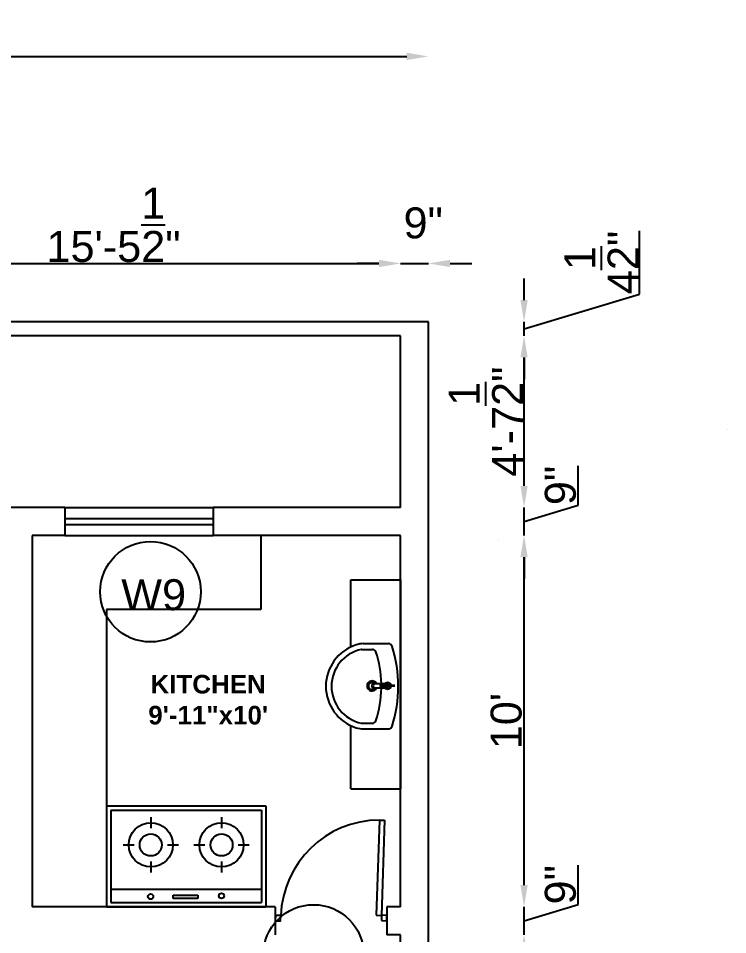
# Model space of a CAD drawing. Header units: inches. Extents: x -1280 to -565, y 3551 to 8161.
# Drawn here: x -793.7 to -564.5, y 3935 to 4231 of the extents above; entities that cross this region are included whole.
import ezdxf

# ---------------------------------------------------------------- set-up
doc = ezdxf.new("R2010")
doc.units = ezdxf.units.IN
for name, color, linetype in [('Cabniet', 5, 'Continuous'), ('Dimension', 7, 'Continuous'), ('Doors', 1, 'Continuous'), ('Interior Fixture', 222, 'Continuous'), ('Interior wall', 7, 'Continuous'), ('scdulue', 114, 'Continuous'), ('Text', 250, 'Continuous'), ('Windows', 242, 'Continuous')]:
    doc.layers.add(name, color=color, linetype=linetype)
doc.styles.get("Standard").update_dxf_attribs({"font": 'arial.ttf'})
doc.dimstyles.new('ISO-25', dxfattribs={"dimtxt": 10, "dimasz": 7, "dimexe": 1.25, "dimexo": 0.625, "dimtad": 1, "dimdec": 1, "dimlunit": 4, "dimtxsty": 'Standard', "dimcen": 2.5, "dimse1": 1, "dimse2": 1, "dimadec": 0, "dimazin": 0, "dimtfac": 1, "dimtdec": 1, "dimtmove": 0, "dimatfit": 3, "dimfxl": 0, "dimarcsym": 0})

# ---------------------------------------------------------------- blocks, each defined once
blk = doc.blocks.new('Doors')
at = {"layer": 'Doors'}
for p, q in [((-566.5, 4098.29), (-566.5, 4062.29)), ((-566.5, 4098.29), (-564.5, 4098.29)), ((-564.5, 4098.29), (-564.5, 4062.29)), ((-564.5, 4098.29), (-564.5, 4098.29)), ((-566.5, 4062.29), (-566.5, 4062.29)), ((-566.5, 4062.29), (-564.5, 4062.29))]:
    blk.add_line(p, q, dxfattribs=at)
for points in [[(-564.5, 4060.35), (-562.5, 4060.35), (-562.5, 4062.35), (-564.5, 4062.35)], [(-604.59, 4058.99), (-602.59, 4058.99), (-602.59, 4060.99), (-604.59, 4060.99)]]:
    blk.add_lwpolyline(points, close=True, dxfattribs=at)
blk.add_arc((-565.14, 4060.92), 37.39, 92.0918, 180, dxfattribs=at)
blk = doc.blocks.new('A$C5F396D78')
for p, q in [((0, 444.5), (699.9, 444.5)), ((0, 444.5), (0, 0)), ((699.9, 444.5), (699.9, 0)), ((19.4, 425), (680.5, 425)), ((19.4, 425), (19.4, 19.4)), ((680.5, 425), (680.5, 19.4)), ((194.5, 393.9), (194.5, 345.2)), ((505.4, 393.9), (505.4, 345.2)), ((72.9, 272.3), (121.6, 272.3)), ((267.4, 272.3), (316, 272.3)), ((383.9, 272.3), (432.5, 272.3)), ((578.4, 272.3), (627, 272.3)), ((194.5, 199.4), (194.5, 150.8)), ((505.4, 199.4), (505.4, 150.8)), ((19.4, 77.8), (680.5, 77.8)), ((293.4, 36.5), (293.4, 51.9)), ((293.4, 51.9), (400.6, 51.9)), ((400.6, 51.9), (400.6, 36.5)), ((19.4, 19.4), (680.5, 19.4)), ((400.6, 36.5), (293.4, 36.5)), ((0, 0), (699.9, 0))]:
    blk.add_line(p, q)
for centre, radius in [((194.5, 272.3), 97.2), ((505.4, 272.3), 97.2), ((194.5, 272.3), 48.6), ((505.4, 272.3), 48.6), ((193.9, 45.1), 11.7), ((505.2, 48.5), 11.7)]:
    blk.add_circle(centre, radius)
blk = doc.blocks.new('A$C26edb58e')
blk.add_blockref('A$C5F396D78', (0, 0))
blk = doc.blocks.new('A$C4278655E')
for p, q in [((0, 0.176), (0, 0.526)), ((0, 0.526), (1.47, 0.526)), ((1.47, 0.176), (1.47, 0.526)), ((0.7432, 0.4862), (0.7432, 0.4579)), ((0.7478, 0.4862), (0.7478, 0.4579)), ((0.4487, 0.2639), (0.4487, 0.442)), ((0.7302, 0.4179), (0.7302, 0.3299)), ((0.7609, 0.4179), (0.7609, 0.3299)), ((1.0487, 0.2639), (1.0487, 0.4415)), ((0.4887, 0.2518), (0.4887, 0.3285)), ((1.0087, 0.2518), (1.0087, 0.3285)), ((0.472, 0.176), (0, 0.176)), ((1.47, 0.176), (1.0253, 0.176))]:
    blk.add_line(p, q)
for centre, radius, start, end in [((0.4737, 0.442), 0.025, 102.10686, 180), ((0.7472, -0.4041), 0.9141, 89.89325, 107.75943), ((0.7455, 0.435), 0.023, 279.48812, 260.51188), ((0.7501, -0.4041), 0.9141, 72.24057, 90.10675), ((1.0237, 0.442), 0.025, 0, 77.89314), ((0.7472, -0.3728), 0.7641, 91.27757, 108.42288), ((0.7455, 0.435), 0.0123, 286.41355, 253.58645), ((0.7455, 0.435), 0.0107, 288.39514, 251.60486), ((1.0518, 0.4085), 0.3101, 175.50816, 184.49184), ((0.7455, 0.4328), 0.00286, 0, 180), ((0.4392, 0.4085), 0.3101, 355.50816, 4.49184), ((0.7501, -0.3728), 0.7641, 71.57712, 89.19135), ((0.5137, 0.3285), 0.025, 108.42288, 180), ((0.7455, 0.325), 0.035, 115.98241, 64.01759), ((0.7455, 0.325), 0.025, 127.83092, 52.16908), ((0.7455, 0.3843), 0.00286, 180, 0), ((0.9837, 0.3285), 0.025, 0, 71.57712), ((0.5987, 0.2639), 0.15, 180, 199.39659), ((0.8987, 0.2639), 0.15, 340.60341, 0), ((0.7487, 0.3055), 0.3055, 197.417, 342.583), ((0.5137, 0.2544), 0.025, 180, 192.26904), ((0.7487, 0.3055), 0.2655, 192.26904, 347.73096), ((0.9837, 0.2544), 0.025, 347.73096, 0)]:
    blk.add_arc(centre, radius, start, end)
for centre in [(0.7455, 0.341), (0.7455, 0.3397), (0.7455, 0.3299)]:
    blk.add_ellipse(centre, major_axis=(0.0153, 0), ratio=0.448066, start_param=3.141593, end_param=6.283185)
blk = doc.blocks.new('A$C1b6c5da0')
at = {"color": 7, "xscale": 1000, "yscale": 1000, "zscale": 1000}
blk.add_blockref('A$C4278655E', (0, 0), dxfattribs=at)
blk = doc.blocks.new('*D74')
at = {"layer": 'Defpoints', "color": 0}
for p in [(-670.17, 4151.81), (-855.67, 4128.46), (-670.17, 4128.46)]:
    blk.add_point(p, dxfattribs=at)
at = {"layer": 'Dimension', "color": 0, "lineweight": -2}
blk.add_line((-848.67, 4151.81), (-677.17, 4151.81), dxfattribs=at)
at = {"layer": 'Dimension', "color": 0}
for points in [[(-848.67, 4152.98), (-848.67, 4150.64), (-855.67, 4151.81)], [(-677.17, 4152.98), (-677.17, 4150.64), (-670.17, 4151.81)]]:
    blk.add_solid(points, dxfattribs=at)
at = {"layer": 'Dimension', "color": 0, "insert": (-762.92, 4164.23), "char_height": 10, "attachment_point": 5}
blk.add_mtext('15\'-5{\\H1x;\\S1/2;}"', dxfattribs=at)
blk = doc.blocks.new('*D75')
at = {"layer": 'Defpoints', "color": 0}
for p in [(-661.17, 4151.81), (-661.17, 4132.96), (-670.17, 4128.46)]:
    blk.add_point(p, dxfattribs=at)
at = {"layer": 'Dimension', "color": 0, "lineweight": -2}
for p, q in [((-677.17, 4151.81), (-684.17, 4151.81)), ((-670.17, 4151.81), (-661.17, 4151.81)), ((-654.17, 4151.81), (-647.17, 4151.81))]:
    blk.add_line(p, q, dxfattribs=at)
at = {"layer": 'Dimension', "color": 0}
for points in [[(-677.17, 4152.98), (-677.17, 4150.64), (-670.17, 4151.81)], [(-654.17, 4152.98), (-654.17, 4150.64), (-661.17, 4151.81)]]:
    blk.add_solid(points, dxfattribs=at)
at = {"layer": 'Dimension', "color": 0, "insert": (-662.86, 4164.84), "char_height": 10, "attachment_point": 5}
blk.add_mtext('9"', dxfattribs=at)
blk = doc.blocks.new('*D99')
at = {"layer": 'Defpoints', "color": 0}
for p in [(-661.17, 4218.7), (-961.17, 4132.96), (-661.17, 4132.96)]:
    blk.add_point(p, dxfattribs=at)
at = {"layer": 'Dimension', "color": 0, "lineweight": -2}
blk.add_line((-954.17, 4218.7), (-668.17, 4218.7), dxfattribs=at)
at = {"layer": 'Dimension', "color": 0}
for points in [[(-954.17, 4219.87), (-954.17, 4217.54), (-961.17, 4218.7)], [(-668.17, 4219.87), (-668.17, 4217.54), (-661.17, 4218.7)]]:
    blk.add_solid(points, dxfattribs=at)
at = {"layer": 'Dimension', "color": 0, "insert": (-811.17, 4224.43), "char_height": 10, "attachment_point": 5}
blk.add_mtext("25'", dxfattribs=at)
blk = doc.blocks.new('*D115')
at = {"layer": 'Defpoints', "color": 0}
for p in [(-670.17, 3934.96), (-630.28, 3934.96), (-671.34, 3805.96)]:
    blk.add_point(p, dxfattribs=at)
at = {"layer": 'Dimension', "color": 0, "lineweight": -2}
blk.add_line((-630.28, 3812.96), (-630.28, 3927.96), dxfattribs=at)
at = {"layer": 'Dimension', "color": 0}
for points in [[(-631.45, 3927.96), (-629.11, 3927.96), (-630.28, 3934.96)], [(-631.45, 3812.96), (-629.11, 3812.96), (-630.28, 3805.96)]]:
    blk.add_solid(points, dxfattribs=at)
at = {"layer": 'Dimension', "color": 0, "insert": (-636.01, 3870.46), "char_height": 10, "attachment_point": 5, "rotation": 90}
blk.add_mtext('10\'-9"', dxfattribs=at)
blk = doc.blocks.new('*D116')
at = {"layer": 'Defpoints', "color": 0}
for p in [(-670.17, 3943.96), (-630.28, 3943.96), (-670.17, 3934.96)]:
    blk.add_point(p, dxfattribs=at)
at = {"layer": 'Dimension', "color": 0, "lineweight": -2}
for p, q in [((-630.28, 3950.96), (-630.28, 3957.96)), ((-612.78, 3944.72), (-612.78, 3957.46)), ((-630.28, 3939.46), (-612.78, 3944.72)), ((-630.28, 3934.96), (-630.28, 3943.96)), ((-630.28, 3934.96), (-630.28, 3943.96)), ((-630.28, 3927.96), (-630.28, 3920.96))]:
    blk.add_line(p, q, dxfattribs=at)
at = {"layer": 'Dimension', "color": 0}
for points in [[(-631.45, 3950.96), (-629.11, 3950.96), (-630.28, 3943.96)], [(-631.45, 3927.96), (-629.11, 3927.96), (-630.28, 3934.96)]]:
    blk.add_solid(points, dxfattribs=at)
at = {"layer": 'Dimension', "color": 0, "insert": (-618.51, 3951.09), "char_height": 10, "attachment_point": 5, "rotation": 90}
blk.add_mtext('9"', dxfattribs=at)
blk = doc.blocks.new('*D117')
at = {"layer": 'Defpoints', "color": 0}
for p in [(-670.17, 4063.96), (-630.28, 4063.96), (-670.17, 3943.96)]:
    blk.add_point(p, dxfattribs=at)
at = {"layer": 'Dimension', "color": 0, "lineweight": -2}
blk.add_line((-630.28, 3950.96), (-630.28, 4056.96), dxfattribs=at)
at = {"layer": 'Dimension', "color": 0}
for points in [[(-631.45, 4056.96), (-629.11, 4056.96), (-630.28, 4063.96)], [(-631.45, 3950.96), (-629.11, 3950.96), (-630.28, 3943.96)]]:
    blk.add_solid(points, dxfattribs=at)
at = {"layer": 'Dimension', "color": 0, "insert": (-636.01, 4003.96), "char_height": 10, "attachment_point": 5, "rotation": 90}
blk.add_mtext("10'", dxfattribs=at)
blk = doc.blocks.new('*D118')
at = {"layer": 'Defpoints', "color": 0}
for p in [(-670.17, 4072.96), (-630.28, 4072.96), (-670.17, 4063.96)]:
    blk.add_point(p, dxfattribs=at)
at = {"layer": 'Dimension', "color": 0, "lineweight": -2}
for p, q in [((-630.28, 4079.96), (-630.28, 4086.96)), ((-612.78, 4073.72), (-612.78, 4086.46)), ((-630.28, 4068.46), (-612.78, 4073.72)), ((-630.28, 4063.96), (-630.28, 4072.96)), ((-630.28, 4063.96), (-630.28, 4072.96)), ((-630.28, 4056.96), (-630.28, 4049.96))]:
    blk.add_line(p, q, dxfattribs=at)
at = {"layer": 'Dimension', "color": 0}
for points in [[(-631.45, 4079.96), (-629.11, 4079.96), (-630.28, 4072.96)], [(-631.45, 4056.96), (-629.11, 4056.96), (-630.28, 4063.96)]]:
    blk.add_solid(points, dxfattribs=at)
at = {"layer": 'Dimension', "color": 0, "insert": (-618.51, 4080.09), "char_height": 10, "attachment_point": 5, "rotation": 90}
blk.add_mtext('9"', dxfattribs=at)
blk = doc.blocks.new('*D119')
at = {"layer": 'Defpoints', "color": 0}
for p in [(-670.17, 4128.46), (-630.28, 4128.46), (-670.17, 4072.96)]:
    blk.add_point(p, dxfattribs=at)
at = {"layer": 'Dimension', "color": 0, "lineweight": -2}
blk.add_line((-630.28, 4079.96), (-630.28, 4121.46), dxfattribs=at)
at = {"layer": 'Dimension', "color": 0}
for points in [[(-631.45, 4121.46), (-629.11, 4121.46), (-630.28, 4128.46)], [(-631.45, 4079.96), (-629.11, 4079.96), (-630.28, 4072.96)]]:
    blk.add_solid(points, dxfattribs=at)
at = {"layer": 'Dimension', "color": 0, "insert": (-642.61, 4100.71), "char_height": 10, "attachment_point": 5, "rotation": 90}
blk.add_mtext('4\'-7{\\H1x;\\S1/2;}"', dxfattribs=at)
blk = doc.blocks.new('*D120')
at = {"layer": 'Defpoints', "color": 0}
for p in [(-661.17, 4132.96), (-630.28, 4132.96), (-670.17, 4128.46)]:
    blk.add_point(p, dxfattribs=at)
at = {"layer": 'Dimension', "color": 0, "lineweight": -2}
for p, q in [((-592.97, 4141.91), (-592.97, 4162.34)), ((-630.28, 4139.96), (-630.28, 4146.96)), ((-630.28, 4130.71), (-592.97, 4141.91)), ((-630.28, 4128.46), (-630.28, 4132.96)), ((-630.28, 4128.46), (-630.28, 4132.96)), ((-630.28, 4121.46), (-630.28, 4114.46))]:
    blk.add_line(p, q, dxfattribs=at)
at = {"layer": 'Dimension', "color": 0}
for points in [[(-631.45, 4139.96), (-629.11, 4139.96), (-630.28, 4132.96)], [(-631.45, 4121.46), (-629.11, 4121.46), (-630.28, 4128.46)]]:
    blk.add_solid(points, dxfattribs=at)
at = {"layer": 'Dimension', "color": 0, "insert": (-605.3, 4152.13), "char_height": 10, "attachment_point": 5, "rotation": 90}
blk.add_mtext('4{\\H1x;\\S1/2;}"', dxfattribs=at)

msp = doc.modelspace()

# ---------------------------------------------------------------- linework, layer by layer
for p, q in [((-661.17, 4132.96), (-961.17, 4132.96)), ((-661.17, 3652.96), (-661.17, 4132.96)), ((-670.17, 4128.46), (-855.67, 4128.46))]:
    msp.add_line(p, q)
at = {"layer": 'Cabniet'}
for p, q in [((-715.33, 4063.96), (-715.33, 4063.96)), ((-715.33, 4063.96), (-715.33, 4039.96)), ((-765.17, 4039.96), (-765.17, 3943.96)), ((-715.33, 4039.96), (-765.17, 4039.96))]:
    msp.add_line(p, q, dxfattribs=at)
at = {"layer": 'Doors'}
for p, q in [((-640.68, 4098.29), (-640.68, 4098.29)), ((-564.5, 4098.29), (-564.5, 4098.29)), ((-638.68, 4062.29), (-638.68, 4062.29))]:
    msp.add_line(p, q, dxfattribs=at)
at = {"layer": 'Interior wall'}
for p, q in [((-670.17, 4072.96), (-670.17, 4128.46)), ((-778.7, 4072.96), (-804.72, 4072.96)), ((-778.7, 4072.96), (-778.7, 4063.96)), ((-704.67, 4072.96), (-730.7, 4072.96)), ((-730.7, 4072.96), (-730.7, 4063.96)), ((-670.17, 4072.96), (-704.67, 4072.96)), ((-789.17, 4063.96), (-789.17, 3943.96)), ((-778.7, 4063.96), (-789.17, 4063.96)), ((-674.67, 4063.96), (-730.7, 4063.96)), ((-670.17, 4063.96), (-674.67, 4063.96)), ((-670.17, 3943.96), (-670.17, 4063.96)), ((-710.67, 3943.96), (-789.17, 3943.96)), ((-710.67, 3943.96), (-710.67, 3934.96)), ((-670.17, 3943.96), (-674.67, 3943.96)), ((-674.67, 3943.96), (-674.67, 3934.96)), ((-670.17, 3934.96), (-674.67, 3934.96)), ((-670.17, 3805.96), (-670.17, 3934.96))]:
    msp.add_line(p, q, dxfattribs=at)
at = {"layer": 'scdulue'}
for centre in [(-750.98, 4045.75), (-698.29, 3928.42)]:
    msp.add_circle(centre, 16.23, dxfattribs=at)
at = {"layer": 'Windows'}
for p, q in [((-778.7, 4072.96), (-730.7, 4072.96)), ((-778.7, 4069.46), (-730.7, 4069.46)), ((-778.7, 4067.46), (-730.7, 4067.46)), ((-778.7, 4063.96), (-730.7, 4063.96))]:
    msp.add_line(p, q, dxfattribs=at)

# ---------------------------------------------------------------- block references
at = {"layer": 'Doors', "xscale": 0.8548660725828962, "yscale": 0.8548660725828962, "zscale": 0.8548660725828962, "rotation": 358.1464432194519}
msp.add_blockref('Doors', (-306.33, 454.67), dxfattribs=at)
at = {"layer": 'Interior Fixture', "xscale": 0.0459194387448447, "yscale": 0.0459194387448447, "zscale": 0.0459194387448447, "rotation": 270}
msp.add_blockref('A$C1b6c5da0', (-694.33, 4049.58), dxfattribs=at)
at = {"layer": 'Interior Fixture', "xscale": 0.0734950121886337, "yscale": 0.0734950121886337, "zscale": 0.0734950121886337}
msp.add_blockref('A$C26edb58e', (-765.17, 3943.96), dxfattribs=at)

# ---------------------------------------------------------------- texts
at = {"layer": 'scdulue', "insert": (-760.43, 4049.79), "char_height": 10, "attachment_point": 1}
msp.add_mtext_dynamic_manual_height_columns('W9', width=19.8165, gutter_width=12.5, heights=[0], dxfattribs=at)
at = {"layer": 'Text', "insert": (-732.34, 4010.84), "char_height": 6, "width": 52.0506, "attachment_point": 5}
msp.add_mtext('{\\fArial|b1|i0|c0|p34;KITCHEN\\P9\'-11"x10\'}', dxfattribs=at)

# ---------------------------------------------------------------- dimensions: what is measured, and where the dimension line sits
at = {"layer": 'Dimension'}
dim = msp.add_linear_dim(base=(-661.17, 4218.7), p1=(-961.17, 4132.96), p2=(-661.17, 4132.96), dimstyle='ISO-25', dxfattribs=at)
dim.commit()
dim.dimension.update_dxf_attribs({"geometry": '*D99', "text_midpoint": (-811.17, 4224.43)})
for base, p1, p2, picture, middle in [((-670.17, 4151.81), (-855.67, 4128.46), (-670.17, 4128.46), '*D74', (-762.92, 4164.23)), ((-661.17, 4151.81), (-670.17, 4128.46), (-661.17, 4132.96), '*D75', (-662.86, 4164.84))]:
    dim = msp.add_linear_dim(base=base, p1=p1, p2=p2, dimstyle='ISO-25', override={"dimtmove": 1}, dxfattribs=at)
    dim.commit()
    dim.dimension.update_dxf_attribs({"geometry": picture, "text_midpoint": middle})
for base, p1, p2, picture, middle in [((-630.28, 4132.96), (-670.17, 4128.46), (-661.17, 4132.96), '*D120', (-605.3, 4142.53)), ((-630.28, 4128.46), (-670.17, 4072.96), (-670.17, 4128.46), '*D119', (-642.61, 4100.71)), ((-630.28, 4072.96), (-670.17, 4063.96), (-670.17, 4072.96), '*D118', (-618.51, 4074.34)), ((-630.28, 4063.96), (-670.17, 3943.96), (-670.17, 4063.96), '*D117', (-636.01, 4003.96)), ((-630.28, 3943.96), (-670.17, 3934.96), (-670.17, 3943.96), '*D116', (-618.51, 3945.34)), ((-630.28, 3934.96), (-671.34, 3805.96), (-670.17, 3934.96), '*D115', (-636.01, 3870.46))]:
    dim = msp.add_linear_dim(base=base, p1=p1, p2=p2, angle=90, dimstyle='ISO-25', override={"dimtmove": 1}, dxfattribs=at)
    dim.commit()
    dim.dimension.update_dxf_attribs({"geometry": picture, "text_midpoint": middle})

doc.saveas('drawing.dxf')
